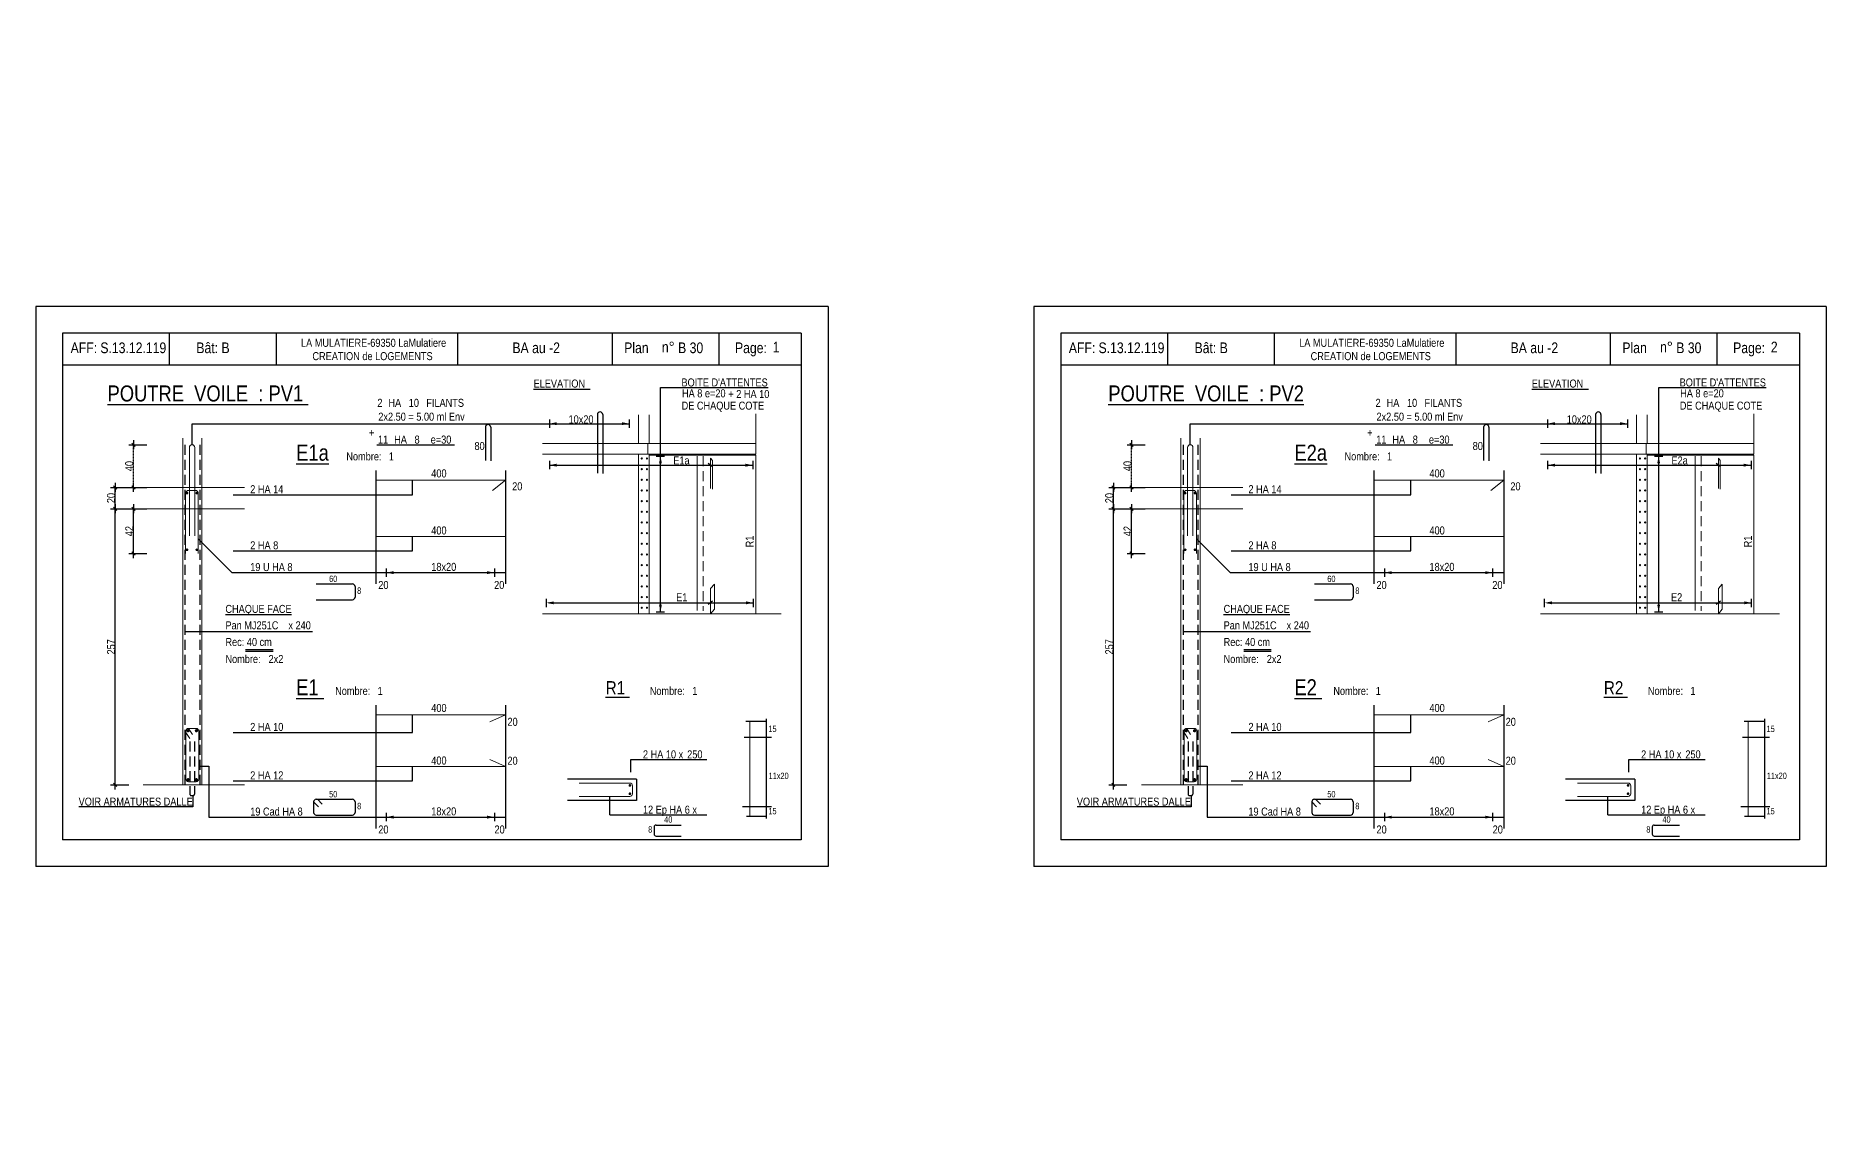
# Model space of a CAD drawing. Header units: metres. Extents: x -9927 to 45032, y -190416 to 12166.
# Drawn here: x -773 to 2584, y -155707 to -153645 of the extents above; entities that cross this region are included whole.
import ezdxf
from ezdxf.enums import TextEntityAlignment as Align

# ---------------------------------------------------------------- set-up
doc = ezdxf.new("R2010")
doc.units = ezdxf.units.M
doc.header["$PDMODE"] = 65
doc.linetypes.add('CACHE2', pattern=[0.1875, 0.125, -0.0625])
for name, color, linetype in [('01_cote_gen', 4, 'Continuous'), ('01_fenetres', 171, 'Continuous'), ('01_linteaux', 3, 'Continuous'), ('01_poch_murs', 251, 'Continuous'), ('01_sem', 42, 'Continuous'), ('01_texte', 230, 'Continuous'), ('AA_COTES', 2, 'Continuous')]:
    doc.layers.add(name, color=color, linetype=linetype)
doc.styles.add('STYLE2', font='ARIALN.TTF')
doc.dimstyles.new('JB25', dxfattribs={"dimscale": 0.1, "dimtxt": 150, "dimasz": 17, "dimexe": 0.1, "dimexo": 0.1, "dimgap": 0.09, "dimtad": 1, "dimdec": 1, "dimlfac": 0.5, "dimdsep": 46, "dimtxsty": 'STYLE2', "dimblk1": 'BOND_G', "dimblk2": 'BOND_D', "dimsah": 1, "dimcen": 1.5, "dimdle": 0.01, "dimse1": 1, "dimse2": 1, "dimclrd": 4, "dimclre": 2, "dimclrt": 5, "dimadec": 0, "dimazin": 0, "dimtfac": 2.333333, "dimtdec": 1, "dimtix": 1, "dimtmove": 2, "dimatfit": 3, "dimldrblk": 'BOND_G', "dimfxl": 1, "dimtolj": 1, "dimtzin": 0, "dimarcsym": 0})

# ---------------------------------------------------------------- blocks, each defined once
blk = doc.blocks.new('BOND_G')
at = {"layer": 'AA_COTES', "color": 0}
for p, q in [((5, 0), (-5, 0)), ((1.8, 1.8), (-1.8, -1.8)), ((0, -5), (0, 15))]:
    blk.add_line(p, q, dxfattribs=at)
blk = doc.blocks.new('BOND_D')
at = {"layer": 'AA_COTES', "color": 0}
for p, q in [((5, 0), (-5, 0)), ((-1.8, -1.8), (1.8, 1.8)), ((0, 5), (0, -15))]:
    blk.add_line(p, q, dxfattribs=at)
blk = doc.blocks.new('*D1422')
at = {"layer": '01_cote_gen', "color": 4, "linetype": 'Continuous', "lineweight": -2, "transparency": 16777216}
blk.add_line((-589.7, -154614.1), (-589.7, -154533.5), dxfattribs=at)
at = {"layer": 'DEFPOINTS', "color": 0, "linetype": 'Continuous', "lineweight": 0, "transparency": 16777216}
for p in [(-589.7, -154531.8), (-515.4, -154531.8), (-509.9, -154615.8)]:
    blk.add_point(p, dxfattribs=at)
at = {"layer": '01_cote_gen', "color": 4, "linetype": 'Continuous', "lineweight": -2, "transparency": 16777216, "xscale": 1.7, "yscale": 1.7, "zscale": 1.7}
for name, p, rotation in [('BOND_D', (-589.7, -154531.8), 90), ('BOND_G', (-589.7, -154615.8), 270)]:
    blk.add_blockref(name, p, dxfattribs=dict(at, rotation=rotation))
at = {"layer": '01_cote_gen', "color": 5, "linetype": 'Continuous', "lineweight": 0, "transparency": 16777216, "insert": (-597.3, -154573.8), "char_height": 15, "attachment_point": 5, "rotation": 90, "style": 'STYLE2'}
blk.add_mtext('\\A1;42', dxfattribs=at)
blk = doc.blocks.new('*D1423')
at = {"layer": '01_cote_gen', "color": 4, "linetype": 'Continuous', "lineweight": -2, "transparency": 16777216}
blk.add_line((-623.8, -154530.1), (-623.8, -154493.5), dxfattribs=at)
at = {"layer": 'DEFPOINTS', "color": 0, "linetype": 'Continuous', "lineweight": 0, "transparency": 16777216}
for p in [(-623.8, -154491.8), (-548.2, -154491.8), (-548.2, -154531.8)]:
    blk.add_point(p, dxfattribs=at)
at = {"layer": '01_cote_gen', "color": 4, "linetype": 'Continuous', "lineweight": -2, "transparency": 16777216, "xscale": 1.7, "yscale": 1.7, "zscale": 1.7}
for name, p, rotation in [('BOND_D', (-623.8, -154491.8), 90), ('BOND_G', (-623.8, -154531.8), 270)]:
    blk.add_blockref(name, p, dxfattribs=dict(at, rotation=rotation))
at = {"layer": '01_cote_gen', "color": 5, "linetype": 'Continuous', "lineweight": 0, "transparency": 16777216, "insert": (-631.5, -154511.8), "char_height": 15, "attachment_point": 5, "rotation": 90, "style": 'STYLE2'}
blk.add_mtext('\\A1;20', dxfattribs=at)
blk = doc.blocks.new('*D1424')
at = {"layer": '01_cote_gen', "color": 4, "linetype": 'CACHE2', "lineweight": -2, "transparency": 16777216}
blk.add_line((-589.7, -154490.1), (-589.7, -154413.5), dxfattribs=at)
at = {"layer": 'DEFPOINTS', "color": 0, "linetype": 'CACHE2', "lineweight": 0, "transparency": 16777216}
for p in [(-589.7, -154411.8), (-493.3, -154411.8), (-535.9, -154491.8)]:
    blk.add_point(p, dxfattribs=at)
at = {"layer": '01_cote_gen', "color": 4, "linetype": 'CACHE2', "lineweight": -2, "transparency": 16777216, "xscale": 1.7, "yscale": 1.7, "zscale": 1.7}
for name, p, rotation in [('BOND_D', (-589.7, -154411.8), 90), ('BOND_G', (-589.7, -154491.8), 270)]:
    blk.add_blockref(name, p, dxfattribs=dict(at, rotation=rotation))
at = {"layer": '01_cote_gen', "color": 5, "linetype": 'CACHE2', "lineweight": 0, "transparency": 16777216, "insert": (-597.4, -154451.8), "char_height": 15, "attachment_point": 5, "rotation": 90, "style": 'STYLE2'}
blk.add_mtext('\\A1;40', dxfattribs=at)
blk = doc.blocks.new('*D1425')
at = {"layer": '01_cote_gen', "color": 4, "lineweight": -2, "transparency": 16777216}
blk.add_line((-623.8, -155048.1), (-623.8, -154533.5), dxfattribs=at)
at = {"layer": 'DEFPOINTS', "color": 0, "lineweight": 0, "transparency": 16777216}
for p in [(-623.8, -154531.8), (-564.2, -154531.8), (-571.3, -155049.8)]:
    blk.add_point(p, dxfattribs=at)
at = {"layer": '01_cote_gen', "color": 4, "lineweight": -2, "transparency": 16777216, "xscale": 1.7, "yscale": 1.7, "zscale": 1.7}
for name, p, rotation in [('BOND_D', (-623.8, -154531.8), 90), ('BOND_G', (-623.8, -155049.8), 270)]:
    blk.add_blockref(name, p, dxfattribs=dict(at, rotation=rotation))
at = {"layer": '01_cote_gen', "color": 5, "lineweight": 0, "transparency": 16777216, "insert": (-631.5, -154790.8), "char_height": 15, "attachment_point": 5, "rotation": 90, "style": 'STYLE2'}
blk.add_mtext('\\A1;257', dxfattribs=at)
blk = doc.blocks.new('*D1426')
at = {"layer": '01_cote_gen', "color": 4, "linetype": 'Continuous', "lineweight": -2, "transparency": 16777216}
blk.add_line((1281.4, -154614.1), (1281.4, -154533.5), dxfattribs=at)
at = {"layer": 'DEFPOINTS', "color": 0, "linetype": 'Continuous', "lineweight": 0, "transparency": 16777216}
for p in [(1281.4, -154531.8), (1355.7, -154531.8), (1361.2, -154615.8)]:
    blk.add_point(p, dxfattribs=at)
at = {"layer": '01_cote_gen', "color": 4, "linetype": 'Continuous', "lineweight": -2, "transparency": 16777216, "xscale": 1.7, "yscale": 1.7, "zscale": 1.7}
for name, p, rotation in [('BOND_D', (1281.4, -154531.8), 90), ('BOND_G', (1281.4, -154615.8), 270)]:
    blk.add_blockref(name, p, dxfattribs=dict(at, rotation=rotation))
at = {"layer": '01_cote_gen', "color": 5, "linetype": 'Continuous', "lineweight": 0, "transparency": 16777216, "insert": (1273.9, -154573.8), "char_height": 15, "attachment_point": 5, "rotation": 90, "style": 'STYLE2'}
blk.add_mtext('\\A1;42', dxfattribs=at)
blk = doc.blocks.new('*D1427')
at = {"layer": '01_cote_gen', "color": 4, "linetype": 'Continuous', "lineweight": -2, "transparency": 16777216}
blk.add_line((1247.3, -154530.1), (1247.3, -154493.5), dxfattribs=at)
at = {"layer": 'DEFPOINTS', "color": 0, "linetype": 'Continuous', "lineweight": 0, "transparency": 16777216}
for p in [(1247.3, -154491.8), (1322.9, -154491.8), (1322.9, -154531.8)]:
    blk.add_point(p, dxfattribs=at)
at = {"layer": '01_cote_gen', "color": 4, "linetype": 'Continuous', "lineweight": -2, "transparency": 16777216, "xscale": 1.7, "yscale": 1.7, "zscale": 1.7}
for name, p, rotation in [('BOND_D', (1247.3, -154491.8), 90), ('BOND_G', (1247.3, -154531.8), 270)]:
    blk.add_blockref(name, p, dxfattribs=dict(at, rotation=rotation))
at = {"layer": '01_cote_gen', "color": 5, "linetype": 'Continuous', "lineweight": 0, "transparency": 16777216, "insert": (1239.7, -154511.8), "char_height": 15, "attachment_point": 5, "rotation": 90, "style": 'STYLE2'}
blk.add_mtext('\\A1;20', dxfattribs=at)
blk = doc.blocks.new('*D1428')
at = {"layer": '01_cote_gen', "color": 4, "linetype": 'CACHE2', "lineweight": -2, "transparency": 16777216}
blk.add_line((1281.4, -154490.1), (1281.4, -154413.5), dxfattribs=at)
at = {"layer": 'DEFPOINTS', "color": 0, "linetype": 'CACHE2', "lineweight": 0, "transparency": 16777216}
for p in [(1281.4, -154411.8), (1377.9, -154411.8), (1335.3, -154491.8)]:
    blk.add_point(p, dxfattribs=at)
at = {"layer": '01_cote_gen', "color": 4, "linetype": 'CACHE2', "lineweight": -2, "transparency": 16777216, "xscale": 1.7, "yscale": 1.7, "zscale": 1.7}
for name, p, rotation in [('BOND_D', (1281.4, -154411.8), 90), ('BOND_G', (1281.4, -154491.8), 270)]:
    blk.add_blockref(name, p, dxfattribs=dict(at, rotation=rotation))
at = {"layer": '01_cote_gen', "color": 5, "linetype": 'CACHE2', "lineweight": 0, "transparency": 16777216, "insert": (1273.8, -154451.8), "char_height": 15, "attachment_point": 5, "rotation": 90, "style": 'STYLE2'}
blk.add_mtext('\\A1;40', dxfattribs=at)
blk = doc.blocks.new('*D1429')
at = {"layer": '01_cote_gen', "color": 4, "lineweight": -2, "transparency": 16777216}
blk.add_line((1247.3, -155048.1), (1247.3, -154533.5), dxfattribs=at)
at = {"layer": 'DEFPOINTS', "color": 0, "lineweight": 0, "transparency": 16777216}
for p in [(1247.3, -154531.8), (1306.9, -154531.8), (1299.8, -155049.8)]:
    blk.add_point(p, dxfattribs=at)
at = {"layer": '01_cote_gen', "color": 4, "lineweight": -2, "transparency": 16777216, "xscale": 1.7, "yscale": 1.7, "zscale": 1.7}
for name, p, rotation in [('BOND_D', (1247.3, -154531.8), 90), ('BOND_G', (1247.3, -155049.8), 270)]:
    blk.add_blockref(name, p, dxfattribs=dict(at, rotation=rotation))
at = {"layer": '01_cote_gen', "color": 5, "lineweight": 0, "transparency": 16777216, "insert": (1239.7, -154790.8), "char_height": 15, "attachment_point": 5, "rotation": 90, "style": 'STYLE2'}
blk.add_mtext('\\A1;257', dxfattribs=at)
blk = doc.blocks.new('*D1681')
at = {"layer": '01_poch_murs', "color": 4, "lineweight": -2, "transparency": 16777216}
blk.add_line((-184.6, 82.3), (-158, 82.3), dxfattribs=at)
at = {"layer": 'DEFPOINTS', "color": 0, "lineweight": 0, "transparency": 16777216}
for p in [(-156.3, 82.3), (-186.3, 0), (-156.3, -170313.1)]:
    blk.add_point(p, dxfattribs=at)
at = {"layer": '01_poch_murs', "color": 4, "lineweight": -2, "transparency": 16777216, "xscale": 1.7, "yscale": 1.7, "zscale": 1.7, "rotation": 180}
blk.add_blockref('BOND_G', (-186.3, 82.3), dxfattribs=at)
at = {"layer": '01_poch_murs', "color": 4, "lineweight": -2, "transparency": 16777216, "xscale": 1.7, "yscale": 1.7, "zscale": 1.7}
blk.add_blockref('BOND_D', (-156.3, 82.3), dxfattribs=at)
at = {"layer": '01_poch_murs', "color": 5, "transparency": 16777216, "insert": (-171.3, 90), "char_height": 15, "attachment_point": 5, "style": 'STYLE2'}
blk.add_mtext('\\A1;15', dxfattribs=at)

msp = doc.modelspace()

# ---------------------------------------------------------------- linework, layer by layer
at = {"layer": '01_cote_gen', "color": 5, "linetype": 'Continuous', "lineweight": 0}
for p, q in [((467.07, -154433.44), (467.07, -154722.65)), ((2338.21, -154433.44), (2338.21, -154722.65))]:
    msp.add_line(p, q, dxfattribs=at)
at = {"layer": '01_cote_gen', "color": 5, "linetype": 'CACHE2', "lineweight": 0, "ltscale": 150}
for p, q in [((478.22, -154433.44), (478.22, -154723.14)), ((2349.36, -154433.44), (2349.36, -154723.14))]:
    msp.add_line(p, q, dxfattribs=at)
at = {"layer": '01_fenetres', "ltscale": 30}
for p, q in [((-722.61, -154202.84), (-722.61, -155152.84)), ((-722.61, -154202.84), (-722.61, -155152.84)), ((-722.61, -154202.84), (-722.61, -155152.84)), ((662.39, -154202.84), (-722.61, -154202.84)), ((-522.61, -154202.84), (-522.61, -154262.84)), ((-322.22, -154202.84), (-322.22, -154262.84)), ((17.95, -154202.84), (17.95, -154262.84)), ((308.25, -154262.84), (308.25, -154202.84)), ((508.25, -154262.84), (508.25, -154202.84)), ((662.39, -154202.84), (662.39, -155152.84)), ((1148.53, -154202.84), (1148.53, -155152.84)), ((1148.53, -154202.84), (1148.53, -155152.84)), ((1148.53, -154202.84), (1148.53, -155152.84)), ((2533.53, -154202.84), (1148.53, -154202.84)), ((1348.53, -154202.84), (1348.53, -154262.84)), ((1548.92, -154202.84), (1548.92, -154262.84)), ((1889.09, -154202.84), (1889.09, -154262.84)), ((2179.39, -154262.84), (2179.39, -154202.84)), ((2379.39, -154262.84), (2379.39, -154202.84)), ((2533.53, -154202.84), (2533.53, -155152.84)), ((662.39, -154262.84), (-722.61, -154262.84)), ((2533.53, -154262.84), (1148.53, -154262.84)), ((662.39, -155152.84), (-722.61, -155152.84)), ((2533.53, -155152.84), (1148.53, -155152.84))]:
    msp.add_line(p, q, dxfattribs=at)
at = {"layer": '01_linteaux', "linetype": 'Continuous'}
for p, q in [((70.17, -154379.11), (70.17, -154441.28)), ((80.17, -154379.11), (80.17, -154441.78)), ((280.13, -154355.18), (280.13, -154465.21)), ((290.13, -154355.18), (290.13, -154465.71)), ((1941.31, -154379.11), (1941.31, -154441.28)), ((1951.31, -154379.11), (1951.31, -154441.78)), ((2151.27, -154355.18), (2151.27, -154465.21)), ((2161.27, -154355.18), (2161.27, -154465.71)), ((-246.83, -154672.81), (-179.25, -154672.81)), ((-174.25, -154677.81), (-174.25, -154697.42)), ((1624.31, -154672.81), (1691.89, -154672.81)), ((1696.89, -154677.81), (1696.89, -154697.42)), ((-246.83, -154702.42), (-179.25, -154702.42)), ((1624.31, -154702.42), (1691.89, -154702.42)), ((-251.83, -155081.73), (-251.83, -155101.34)), ((-251.83, -155081.73), (-242.83, -155090.72)), ((-246.83, -155076.73), (-179.25, -155076.73)), ((-244.64, -155076.73), (-235.64, -155085.72)), ((-174.25, -155081.73), (-174.25, -155101.34)), ((1619.31, -155081.73), (1619.31, -155101.34)), ((1619.31, -155081.73), (1628.31, -155090.72)), ((1624.31, -155076.73), (1691.89, -155076.73)), ((1626.5, -155076.73), (1635.5, -155085.72)), ((1696.89, -155081.73), (1696.89, -155101.34)), ((-246.83, -155106.34), (-179.25, -155106.34)), ((1624.31, -155106.34), (1691.89, -155106.34))]:
    msp.add_line(p, q, dxfattribs=at)
for centre, start, end in [((75.17, -154379.11), 90, 180), ((75.17, -154379.11), 0, 90), ((285.13, -154355.18), 90, 180), ((285.13, -154355.18), 0, 90), ((1946.31, -154379.11), 90, 180), ((1946.31, -154379.11), 0, 90), ((2156.27, -154355.18), 90, 180), ((2156.27, -154355.18), 0, 90), ((-179.25, -154677.81), 0, 90), ((1691.89, -154677.81), 0, 90), ((-179.25, -154697.42), 270, 0), ((1691.89, -154697.42), 270, 0), ((-246.83, -155081.73), 90, 180), ((-179.25, -155081.73), 0, 90), ((1624.31, -155081.73), 90, 180), ((1691.89, -155081.73), 0, 90), ((-246.83, -155101.34), 180, 270), ((-179.25, -155101.34), 270, 0), ((1624.31, -155101.34), 180, 270), ((1691.89, -155101.34), 270, 0)]:
    msp.add_arc(centre, 5, start, end, dxfattribs=at)
at = {"layer": '01_sem', "color": 2, "lineweight": 0, "ltscale": 7}
for p, q in [((356.9, -154355.75), (356.9, -154409.21)), ((376.9, -154355.75), (376.9, -154409.21)), ((576.9, -154354.02), (576.9, -154429.21)), ((2228.05, -154355.75), (2228.05, -154409.21)), ((2248.05, -154355.75), (2248.05, -154409.21)), ((2448.05, -154354.02), (2448.05, -154429.21)), ((-497.29, -154399.66), (-497.29, -155049.83)), ((-461.29, -154399.66), (-461.29, -155049.83)), ((177.12, -154409.21), (576.9, -154409.21)), ((374.9, -154409.21), (374.9, -154429.21)), ((1373.85, -154399.66), (1373.85, -155049.83)), ((1409.85, -154399.66), (1409.85, -155049.83)), ((2048.26, -154409.21), (2448.05, -154409.21)), ((2246.05, -154409.21), (2246.05, -154429.21)), ((-484.64, -154416.83), (-484.64, -154582.88)), ((-474.64, -154416.83), (-474.64, -154582.88)), ((177.12, -154429.21), (576.9, -154429.21)), ((356.9, -154429.21), (356.9, -154729.21)), ((376.9, -154429.21), (376.9, -154729.21)), ((376.9, -154431.21), (576.9, -154431.21)), ((492.04, -154436.95), (492.04, -154493.62)), ((492.04, -154436.95), (495.58, -154441.18)), ((495.58, -154441.18), (495.58, -154495.11)), ((576.9, -154431.21), (576.9, -154729.21)), ((1386.5, -154416.83), (1386.5, -154582.88)), ((1396.5, -154416.83), (1396.5, -154582.88)), ((2048.26, -154429.21), (2448.05, -154429.21)), ((2228.05, -154429.21), (2228.05, -154729.21)), ((2248.05, -154429.21), (2248.05, -154729.21)), ((2248.05, -154431.21), (2448.05, -154431.21)), ((2381.5, -154436.95), (2381.5, -154493.62)), ((2381.5, -154436.95), (2385.03, -154441.18)), ((2385.03, -154441.18), (2385.03, -154495.11)), ((2448.05, -154431.21), (2448.05, -154729.21)), ((-135.41, -154478.2), (108.07, -154478.2)), ((108.07, -154478.2), (83.76, -154497.82)), ((1735.73, -154478.2), (1979.21, -154478.2)), ((1979.21, -154478.2), (1954.9, -154497.82)), ((-571.33, -154491.83), (-381.35, -154491.83)), ((-492.01, -154503.44), (-492.01, -154615.83)), ((-474.01, -154497.44), (-486.01, -154497.44)), ((-468.01, -154503.44), (-468.01, -154615.83)), ((1299.81, -154491.83), (1489.79, -154491.83)), ((1379.14, -154503.44), (1379.14, -154615.83)), ((1397.14, -154497.44), (1385.14, -154497.44)), ((1403.14, -154503.44), (1403.14, -154615.83)), ((-571.33, -154531.83), (-381.35, -154531.83)), ((1299.81, -154531.83), (1489.79, -154531.83)), ((-135.41, -154583.78), (108.07, -154583.78)), ((1735.73, -154583.78), (1979.21, -154583.78)), ((492.04, -154681.71), (499.32, -154673)), ((492.04, -154728.76), (492.04, -154681.71)), ((499.32, -154720.05), (499.32, -154673)), ((2381.5, -154681.71), (2388.77, -154673)), ((2381.5, -154728.76), (2381.5, -154681.71)), ((2388.77, -154720.05), (2388.77, -154673)), ((177.12, -154729.21), (624.89, -154729.21)), ((492.04, -154728.76), (499.32, -154720.05)), ((2048.26, -154729.21), (2496.03, -154729.21)), ((2381.5, -154728.76), (2388.77, -154720.05)), ((-135.41, -154918.07), (108.07, -154918.07)), ((108.07, -154918.07), (78.75, -154931.41)), ((1735.73, -154918.07), (1979.21, -154918.07)), ((1979.21, -154918.07), (1949.89, -154931.41)), ((-491.29, -154948.83), (-491.29, -155038.83)), ((-491.29, -154951.61), (-483.94, -154962.81)), ((-486.29, -154943.83), (-472.29, -154943.83)), ((-486.29, -154943.83), (-478.94, -154955.03)), ((-467.29, -154948.83), (-467.29, -155038.83)), ((565.93, -154930.99), (565.93, -155108.17)), ((1379.85, -154948.83), (1379.85, -155038.83)), ((1379.85, -154951.61), (1387.2, -154962.81)), ((1384.85, -154943.83), (1398.85, -154943.83)), ((1384.85, -154943.83), (1392.2, -154955.03)), ((1403.85, -154948.83), (1403.85, -155038.83)), ((2437.07, -154930.99), (2437.07, -155108.17)), ((-135.41, -155015.23), (108.07, -155015.23)), ((108.07, -155015.23), (78.75, -155001.89)), ((1735.73, -155015.23), (1979.21, -155015.23)), ((1979.21, -155015.23), (1949.89, -155001.89)), ((-571.33, -155049.83), (-381.35, -155049.83)), ((-554.71, -155049.83), (-402.41, -155049.83)), ((-486.29, -155043.83), (-472.29, -155043.83)), ((340.96, -155046.29), (245.96, -155046.29)), ((345.96, -155051.29), (345.96, -155066.29)), ((1299.81, -155049.83), (1489.79, -155049.83)), ((1316.43, -155049.83), (1468.73, -155049.83)), ((1384.85, -155043.83), (1398.85, -155043.83)), ((2212.1, -155046.29), (2117.1, -155046.29)), ((2217.1, -155051.29), (2217.1, -155066.29)), ((340.96, -155071.29), (245.96, -155071.29)), ((2212.1, -155071.29), (2117.1, -155071.29))]:
    msp.add_line(p, q, dxfattribs=at)
at = {"layer": '01_sem', "color": 2, "lineweight": 0, "ltscale": 7, "flags": 128}
for points, const_width in [([(362.31, -154437.57, 1), (364.31, -154437.57, 1)], 2), ([(372.02, -154437.57, 1), (374.02, -154437.57, 1)], 2), ([(2233.45, -154437.57, 1), (2235.45, -154437.57, 1)], 2), ([(2243.16, -154437.57, 1), (2245.16, -154437.57, 1)], 2), ([(362.31, -154457.57, 1), (364.31, -154457.57, 1)], 2), ([(362.31, -154477.57, 1), (364.31, -154477.57, 1)], 2), ([(372.02, -154457.57, 1), (374.02, -154457.57, 1)], 2), ([(372.02, -154477.57, 1), (374.02, -154477.57, 1)], 2), ([(2233.45, -154457.57, 1), (2235.45, -154457.57, 1)], 2), ([(2233.45, -154477.57, 1), (2235.45, -154477.57, 1)], 2), ([(2243.16, -154457.57, 1), (2245.16, -154457.57, 1)], 2), ([(2243.16, -154477.57, 1), (2245.16, -154477.57, 1)], 2), ([(-489.17, -154501.32, -1), (-489.17, -154503.82, -1)], 2.5), ([(-470.84, -154501.32, 1), (-470.84, -154503.82, 1)], 2.5), ([(362.31, -154497.57, 1), (364.31, -154497.57, 1)], 2), ([(362.31, -154517.57, 1), (364.31, -154517.57, 1)], 2), ([(372.02, -154497.57, 1), (374.02, -154497.57, 1)], 2), ([(372.02, -154517.57, 1), (374.02, -154517.57, 1)], 2), ([(1381.97, -154501.32, -1), (1381.97, -154503.82, -1)], 2.5), ([(1400.3, -154501.32, 1), (1400.3, -154503.82, 1)], 2.5), ([(2233.45, -154497.57, 1), (2235.45, -154497.57, 1)], 2), ([(2233.45, -154517.57, 1), (2235.45, -154517.57, 1)], 2), ([(2243.16, -154497.57, 1), (2245.16, -154497.57, 1)], 2), ([(2243.16, -154517.57, 1), (2245.16, -154517.57, 1)], 2), ([(362.31, -154537.57, 1), (364.31, -154537.57, 1)], 2), ([(372.02, -154537.57, 1), (374.02, -154537.57, 1)], 2), ([(2233.45, -154537.57, 1), (2235.45, -154537.57, 1)], 2), ([(2243.16, -154537.57, 1), (2245.16, -154537.57, 1)], 2), ([(362.31, -154557.57, 1), (364.31, -154557.57, 1)], 2), ([(362.31, -154577.57, 1), (364.31, -154577.57, 1)], 2), ([(372.02, -154557.57, 1), (374.02, -154557.57, 1)], 2), ([(372.02, -154577.57, 1), (374.02, -154577.57, 1)], 2), ([(2233.45, -154557.57, 1), (2235.45, -154557.57, 1)], 2), ([(2233.45, -154577.57, 1), (2235.45, -154577.57, 1)], 2), ([(2243.16, -154557.57, 1), (2245.16, -154557.57, 1)], 2), ([(2243.16, -154577.57, 1), (2245.16, -154577.57, 1)], 2), ([(-489.17, -154607.59, -1), (-489.17, -154610.09, -1)], 2.5), ([(-470.84, -154607.59, 1), (-470.84, -154610.09, 1)], 2.5), ([(362.31, -154597.57, 1), (364.31, -154597.57, 1)], 2), ([(362.31, -154617.57, 1), (364.31, -154617.57, 1)], 2), ([(372.02, -154597.57, 1), (374.02, -154597.57, 1)], 2), ([(372.02, -154617.57, 1), (374.02, -154617.57, 1)], 2), ([(1381.97, -154607.59, -1), (1381.97, -154610.09, -1)], 2.5), ([(1400.3, -154607.59, 1), (1400.3, -154610.09, 1)], 2.5), ([(2233.45, -154597.57, 1), (2235.45, -154597.57, 1)], 2), ([(2233.45, -154617.57, 1), (2235.45, -154617.57, 1)], 2), ([(2243.16, -154597.57, 1), (2245.16, -154597.57, 1)], 2), ([(2243.16, -154617.57, 1), (2245.16, -154617.57, 1)], 2), ([(362.31, -154637.57, 1), (364.31, -154637.57, 1)], 2), ([(372.02, -154637.57, 1), (374.02, -154637.57, 1)], 2), ([(2233.45, -154637.57, 1), (2235.45, -154637.57, 1)], 2), ([(2243.16, -154637.57, 1), (2245.16, -154637.57, 1)], 2), ([(362.31, -154657.57, 1), (364.31, -154657.57, 1)], 2), ([(362.31, -154677.57, 1), (364.31, -154677.57, 1)], 2), ([(372.02, -154657.57, 1), (374.02, -154657.57, 1)], 2), ([(372.02, -154677.57, 1), (374.02, -154677.57, 1)], 2), ([(2233.45, -154657.57, 1), (2235.45, -154657.57, 1)], 2), ([(2233.45, -154677.57, 1), (2235.45, -154677.57, 1)], 2), ([(2243.16, -154657.57, 1), (2245.16, -154657.57, 1)], 2), ([(2243.16, -154677.57, 1), (2245.16, -154677.57, 1)], 2), ([(362.31, -154697.57, 1), (364.31, -154697.57, 1)], 2), ([(362.31, -154717.57, 1), (364.31, -154717.57, 1)], 2), ([(372.02, -154697.57, 1), (374.02, -154697.57, 1)], 2), ([(372.02, -154717.57, 1), (374.02, -154717.57, 1)], 2), ([(2233.45, -154697.57, 1), (2235.45, -154697.57, 1)], 2), ([(2233.45, -154717.57, 1), (2235.45, -154717.57, 1)], 2), ([(2243.16, -154697.57, 1), (2245.16, -154697.57, 1)], 2), ([(2243.16, -154717.57, 1), (2245.16, -154717.57, 1)], 2), ([(-488.77, -154948.13, 1), (-485.77, -154948.13, 1)], 3), ([(-473.13, -154948.13, 1), (-470.13, -154948.13, 1)], 3), ([(1382.37, -154948.13, 1), (1385.37, -154948.13, 1)], 3), ([(1398.01, -154948.13, 1), (1401.01, -154948.13, 1)], 3), ([(-488.77, -155039.98, 1), (-485.77, -155039.98, 1)], 3), ([(-473.13, -155039.98, 1), (-470.13, -155039.98, 1)], 3), ([(341.05, -155049.42, 1), (341.05, -155051.92, 1)], 2.5), ([(1382.37, -155039.98, 1), (1385.37, -155039.98, 1)], 3), ([(1398.01, -155039.98, 1), (1401.01, -155039.98, 1)], 3), ([(2212.19, -155049.42, 1), (2212.19, -155051.92, 1)], 2.5), ([(340.96, -155065.04, 1), (340.96, -155067.54, 1)], 2.5), ([(2212.1, -155065.04, 1), (2212.1, -155067.54, 1)], 2.5)]:
    msp.add_lwpolyline(points, format="xyb", close=True, dxfattribs=dict(at, const_width=const_width))
at = {"layer": '01_sem', "color": 2, "lineweight": 0, "ltscale": 7}
for centre, radius, start, end in [((-479.64, -154416.83), 5, 0, 180), ((1391.5, -154416.83), 5, 0, 180), ((-486.01, -154503.44), 6, 90, 180), ((-474.01, -154503.44), 6, 0, 90), ((1385.14, -154503.44), 6, 90, 180), ((1397.14, -154503.44), 6, 0, 90), ((-486.29, -154948.83), 5, 90, 180), ((-472.29, -154948.83), 5, 0, 90), ((1384.85, -154948.83), 5, 90, 180), ((1398.85, -154948.83), 5, 0, 90), ((-486.29, -155038.83), 5, 180, 270), ((-472.29, -155038.83), 5, 270, 0), ((340.96, -155051.29), 5, 0, 90), ((1384.85, -155038.83), 5, 180, 270), ((1398.85, -155038.83), 5, 270, 0), ((2212.1, -155051.29), 5, 0, 90), ((340.96, -155066.29), 5, 270, 0), ((2212.1, -155066.29), 5, 270, 0)]:
    msp.add_arc(centre, radius, start, end, dxfattribs=at)
at = {"layer": '01_texte', "ltscale": 30}
for p, q in [((-772.61, -154152.84), (-772.61, -155202.84)), ((712.39, -154152.84), (-772.61, -154152.84)), ((712.39, -154152.84), (712.39, -155202.84)), ((1098.53, -154152.84), (1098.53, -155202.84)), ((2583.53, -154152.84), (1098.53, -154152.84)), ((2583.53, -154152.84), (2583.53, -155202.84)), ((398.36, -154725.34), (398.36, -154304.47)), ((2269.5, -154725.34), (2269.5, -154304.47)), ((-479.64, -154372.29), (339.87, -154372.29)), ((190.03, -154364.22), (190.03, -154379.86)), ((339.87, -154364.22), (339.87, -154379.86)), ((1391.5, -154372.29), (2211.01, -154372.29)), ((2061.17, -154364.22), (2061.17, -154379.86)), ((2211.01, -154364.22), (2211.01, -154379.86)), ((190.03, -154442.05), (190.03, -154457.69)), ((390.3, -154433.12), (405.94, -154433.12)), ((496.18, -154453.42), (487.91, -154446.8)), ((571.54, -154442.05), (571.54, -154457.69)), ((2061.17, -154442.05), (2061.17, -154457.69)), ((2261.44, -154433.12), (2277.08, -154433.12)), ((2385.63, -154453.42), (2377.36, -154446.8)), ((2442.68, -154442.05), (2442.68, -154457.69)), ((-135.41, -154460.26), (-135.41, -154672.81)), ((-66.4, -154505.65), (-66.4, -154478.2)), ((108.07, -154460.26), (108.07, -154672.81)), ((190.03, -154450.11), (571.54, -154450.11)), ((1735.73, -154460.26), (1735.73, -154672.81)), ((1804.74, -154505.65), (1804.74, -154478.2)), ((1979.21, -154460.26), (1979.21, -154672.81)), ((2061.17, -154450.11), (2442.68, -154450.11)), ((-402.81, -154505.65), (-66.4, -154505.65)), ((1468.33, -154505.65), (1804.74, -154505.65)), ((-66.4, -154610.89), (-66.4, -154583.78)), ((1804.74, -154610.89), (1804.74, -154583.78)), ((-468.01, -154588.47), (-405.15, -154651.66)), ((-402.81, -154610.89), (-66.4, -154610.89)), ((1403.14, -154588.47), (1465.99, -154651.66)), ((1468.33, -154610.89), (1804.74, -154610.89)), ((-115.69, -154643.6), (-115.69, -154659.24)), ((86.98, -154643.6), (86.98, -154659.24)), ((1755.45, -154643.6), (1755.45, -154659.24)), ((1958.12, -154643.6), (1958.12, -154659.24)), ((-405.15, -154651.66), (108.07, -154651.66)), ((1465.99, -154651.66), (1979.21, -154651.66)), ((184.59, -154716.36), (184.59, -154700.72)), ((190.03, -154708.3), (572.55, -154708.3)), ((496.18, -154704.99), (487.91, -154711.61)), ((572.55, -154716.36), (572.55, -154700.72)), ((2055.73, -154716.36), (2055.73, -154700.72)), ((2061.17, -154708.3), (2443.69, -154708.3)), ((2385.63, -154704.99), (2377.36, -154711.61)), ((2443.69, -154716.36), (2443.69, -154700.72)), ((390.3, -154725.34), (405.94, -154725.34)), ((2261.44, -154725.34), (2277.08, -154725.34)), ((-135.41, -154900.12), (-135.41, -155131.34)), ((-66.4, -154951.47), (-66.4, -154918.07)), ((108.07, -154900.12), (108.07, -155131.34)), ((1735.73, -154900.12), (1735.73, -155131.34)), ((1804.74, -154951.47), (1804.74, -154918.07)), ((1979.21, -154900.12), (1979.21, -155131.34)), ((-402.81, -154951.47), (-66.4, -154951.47)), ((1468.33, -154951.47), (1804.74, -154951.47)), ((-467.29, -155014.8), (-448.12, -155014.8)), ((-448.12, -155014.8), (-448.12, -155110.2)), ((-66.4, -155042.34), (-66.4, -155015.23)), ((1403.85, -155014.8), (1423.02, -155014.8)), ((1423.02, -155014.8), (1423.02, -155110.2)), ((1804.74, -155042.34), (1804.74, -155015.23)), ((-402.81, -155042.34), (-66.4, -155042.34)), ((1468.33, -155042.34), (1804.74, -155042.34)), ((-477.99, -155069.89), (-477.99, -155091.11)), ((1393.15, -155069.89), (1393.15, -155091.11)), ((-477.99, -155091.11), (-691.78, -155091.11)), ((-448.12, -155110.2), (108.07, -155110.2)), ((-115.69, -155102.14), (-115.69, -155117.78)), ((86.98, -155102.14), (86.98, -155117.78)), ((1393.15, -155091.11), (1179.36, -155091.11)), ((1423.02, -155110.2), (1979.21, -155110.2)), ((1755.45, -155102.14), (1755.45, -155117.78)), ((1958.12, -155102.14), (1958.12, -155117.78)), ((712.39, -155202.84), (-772.61, -155202.84)), ((2583.53, -155202.84), (1098.53, -155202.84))]:
    msp.add_line(p, q, dxfattribs=at)
at = {"layer": '01_texte'}
for p, q in [((398.36, -154304.47), (600.06, -154304.47)), ((2269.5, -154304.47), (2471.2, -154304.47)), ((-479.64, -154411.83), (-479.64, -154372.29)), ((1391.5, -154411.83), (1391.5, -154372.29)), ((-133.38, -154412.09), (12.54, -154412.09)), ((1737.76, -154412.09), (1883.68, -154412.09)), ((-493.29, -154762.08), (-254.25, -154762.08)), ((1377.85, -154762.08), (1616.89, -154762.08)), ((-327.81, -154796.27), (-379.57, -154796.27)), ((-327.81, -154799.57), (-379.57, -154799.57)), ((1543.33, -154796.27), (1491.57, -154796.27)), ((1543.33, -154799.57), (1491.57, -154799.57)), ((596.67, -154930.99), (558.46, -154930.99)), ((596.67, -154925.57), (596.67, -155112.59)), ((2467.81, -154930.99), (2429.6, -154930.99)), ((2467.81, -154925.57), (2467.81, -155112.59)), ((606.23, -154961.07), (555.39, -154961.07)), ((2477.37, -154961.07), (2426.53, -154961.07)), ((342.59, -155026.08), (342.59, -155002.03)), ((342.59, -155002.03), (485.31, -155002.03)), ((2213.73, -155026.08), (2213.73, -155002.03)), ((2213.73, -155002.03), (2356.45, -155002.03)), ((353.46, -155038.79), (223.94, -155038.79)), ((353.46, -155038.79), (353.46, -155078.79)), ((2224.6, -155038.79), (2095.08, -155038.79)), ((2224.6, -155038.79), (2224.6, -155078.79)), ((353.46, -155078.79), (223.94, -155078.79)), ((303.31, -155105.75), (303.31, -155071.29)), ((2224.6, -155078.79), (2095.08, -155078.79)), ((2174.45, -155105.75), (2174.45, -155071.29)), ((303.31, -155105.75), (485.31, -155105.75)), ((606.62, -155091.05), (552.23, -155091.05)), ((559.54, -155108.43), (598.03, -155108.43)), ((2174.45, -155105.75), (2356.45, -155105.75)), ((2477.76, -155091.05), (2423.37, -155091.05)), ((2430.68, -155108.43), (2469.17, -155108.43)), ((386.47, -155128.51), (386.47, -155142.24)), ((389.97, -155125.01), (437.28, -155125.01)), ((389.97, -155145.74), (437.28, -155145.74)), ((2257.61, -155128.51), (2257.61, -155142.24)), ((2261.11, -155125.01), (2308.42, -155125.01)), ((2261.11, -155145.74), (2308.42, -155145.74))]:
    msp.add_line(p, q, dxfattribs=at)
at = {"layer": '01_texte', "linetype": 'CACHE2', "ltscale": 150}
for p, q in [((-493.29, -154411.83), (-493.29, -155049.83)), ((-465.29, -154411.83), (-465.29, -155049.83)), ((1377.85, -154411.83), (1377.85, -155049.83)), ((1405.85, -154411.83), (1405.85, -155049.83)), ((-483.82, -154968.05), (-483.82, -155066.89)), ((-474.99, -154968.05), (-474.99, -155066.89)), ((1387.32, -154968.05), (1387.32, -155066.89)), ((1396.15, -154968.05), (1396.15, -155066.89)), ((-480.82, -155069.89), (-477.99, -155069.89)), ((1390.32, -155069.89), (1393.15, -155069.89))]:
    msp.add_line(p, q, dxfattribs=at)
for centre, start, end in [((-480.82, -155066.89), 180, 270), ((-477.99, -155066.89), 270, 0), ((1390.32, -155066.89), 180, 270), ((1393.15, -155066.89), 270, 0)]:
    msp.add_arc(centre, 3, start, end, dxfattribs=at)
at = {"layer": '01_texte'}
for centre, start, end in [((389.97, -155128.51), 90, 180), ((389.97, -155142.24), 180, 270), ((2261.11, -155128.51), 90, 180), ((2261.11, -155142.24), 180, 270)]:
    msp.add_arc(centre, 3.5, start, end, dxfattribs=at)
at = {"layer": '01_texte', "ltscale": 30}
for points in [[(190.03, -154372.29), (203.85, -154369.53), (203.85, -154372.29)], [(190.03, -154372.29), (203.85, -154375.04), (203.85, -154372.29)], [(339.87, -154372.29), (326.05, -154369.53), (326.05, -154372.29)], [(339.87, -154372.29), (326.05, -154375.04), (326.05, -154372.29)], [(2061.17, -154372.29), (2074.99, -154369.53), (2074.99, -154372.29)], [(2061.17, -154372.29), (2074.99, -154375.04), (2074.99, -154372.29)], [(2211.01, -154372.29), (2197.19, -154369.53), (2197.19, -154372.29)], [(2211.01, -154372.29), (2197.19, -154375.04), (2197.19, -154372.29)], [(190.03, -154450.11), (203.85, -154447.36), (203.85, -154450.11)], [(398.36, -154433.12), (395.6, -154446.94), (398.36, -154446.94)], [(398.36, -154433.12), (401.11, -154446.94), (398.36, -154446.94)], [(571.54, -154450.11), (557.71, -154447.36), (557.71, -154450.11)], [(2061.17, -154450.11), (2074.99, -154447.36), (2074.99, -154450.11)], [(2269.5, -154433.12), (2266.74, -154446.94), (2269.5, -154446.94)], [(2269.5, -154433.12), (2272.25, -154446.94), (2269.5, -154446.94)], [(2442.68, -154450.11), (2428.85, -154447.36), (2428.85, -154450.11)], [(190.03, -154450.11), (203.85, -154452.86), (203.85, -154450.11)], [(571.54, -154450.11), (557.71, -154452.86), (557.71, -154450.11)], [(2061.17, -154450.11), (2074.99, -154452.86), (2074.99, -154450.11)], [(2442.68, -154450.11), (2428.85, -154452.86), (2428.85, -154450.11)], [(-115.69, -154651.66), (-101.87, -154648.91), (-101.87, -154651.66)], [(86.98, -154651.66), (73.16, -154648.91), (73.16, -154651.66)], [(1755.45, -154651.66), (1769.27, -154648.91), (1769.27, -154651.66)], [(1958.12, -154651.66), (1944.3, -154648.91), (1944.3, -154651.66)], [(-115.69, -154651.66), (-101.87, -154654.42), (-101.87, -154651.66)], [(86.98, -154651.66), (73.16, -154654.42), (73.16, -154651.66)], [(1755.45, -154651.66), (1769.27, -154654.42), (1769.27, -154651.66)], [(1958.12, -154651.66), (1944.3, -154654.42), (1944.3, -154651.66)], [(184.59, -154708.3), (198.41, -154705.55), (198.41, -154708.3)], [(184.59, -154708.3), (198.41, -154711.06), (198.41, -154708.3)], [(398.36, -154725.34), (395.6, -154711.52), (398.36, -154711.52)], [(398.36, -154725.34), (401.11, -154711.52), (398.36, -154711.52)], [(572.55, -154708.3), (558.72, -154705.55), (558.72, -154708.3)], [(572.55, -154708.3), (558.72, -154711.06), (558.72, -154708.3)], [(2055.73, -154708.3), (2069.55, -154705.55), (2069.55, -154708.3)], [(2055.73, -154708.3), (2069.55, -154711.06), (2069.55, -154708.3)], [(2269.5, -154725.34), (2266.74, -154711.52), (2269.5, -154711.52)], [(2269.5, -154725.34), (2272.25, -154711.52), (2269.5, -154711.52)], [(2443.69, -154708.3), (2429.86, -154705.55), (2429.86, -154708.3)], [(2443.69, -154708.3), (2429.86, -154711.06), (2429.86, -154708.3)], [(-115.69, -155110.2), (-101.87, -155107.44), (-101.87, -155110.2)], [(-115.69, -155110.2), (-101.87, -155112.95), (-101.87, -155110.2)], [(86.98, -155110.2), (73.16, -155107.44), (73.16, -155110.2)], [(86.98, -155110.2), (73.16, -155112.95), (73.16, -155110.2)], [(1755.45, -155110.2), (1769.27, -155107.44), (1769.27, -155110.2)], [(1755.45, -155110.2), (1769.27, -155112.95), (1769.27, -155110.2)], [(1958.12, -155110.2), (1944.3, -155107.44), (1944.3, -155110.2)], [(1958.12, -155110.2), (1944.3, -155112.95), (1944.3, -155110.2)]]:
    msp.add_solid(points, dxfattribs=at)

# ---------------------------------------------------------------- texts
at = {"layer": '01_texte', "style": 'STYLE2'}
for s, height, p in [('LA MULATIERE-69350 LaMulatiere', 15, (-275.52, -154228.12)), ('LA MULATIERE-69350 LaMulatiere', 15, (1595.62, -154228.12)), ('AFF:', 20, (-707.32, -154239.99)), ('S.13.12.119', 20, (-651.65, -154239.99)), ('Bât: B', 20, (-471.68, -154239.99)), ('CREATION de LOGEMENTS', 15, (-254.04, -154253.12)), ('BA au -2', 20, (120.78, -154239.99)), ('Plan', 20, (330.3, -154239.99)), ('n%%D', 20, (400.98, -154238.55)), ('B 30', 20, (431.33, -154239.99)), ('Page:', 20, (537.97, -154239.99)), ('1', 20, (608.65, -154238.55)), ('AFF:', 20, (1163.82, -154239.99)), ('S.13.12.119', 20, (1219.49, -154239.99)), ('Bât: B', 20, (1399.46, -154239.99)), ('CREATION de LOGEMENTS', 15, (1617.1, -154253.12)), ('BA au -2', 20, (1991.92, -154239.99)), ('Plan', 20, (2201.44, -154239.99)), ('n%%D', 20, (2272.12, -154238.55)), ('B 30', 20, (2302.47, -154239.99)), ('Page:', 20, (2409.11, -154239.99)), ('2', 20, (2479.79, -154238.55)), ('%%UELEVATION  ', 15, (160.54, -154304.56)), ('%%UELEVATION  ', 15, (2031.68, -154304.56)), ('HA', 15, (-111.62, -154340.71)), ('10', 15, (-73.45, -154340.71)), ('HA', 15, (1759.52, -154340.71)), ('10', 15, (1797.69, -154340.71)), ('10x20', 15, (226, -154371.76)), ('10x20', 15, (2097.14, -154371.76)), ('%%UE1a', 30, (-284.48, -154441.75)), ('HA', 15, (-100.83, -154409.63)), ('8', 15, (-62.66, -154409.63)), ('80', 15, (49.73, -154421.64)), ('%%UE2a', 30, (1586.66, -154441.75)), ('HA', 15, (1770.31, -154409.63)), ('8', 15, (1808.48, -154409.63)), ('80', 15, (1920.87, -154421.64)), ('Nombre:', 15, (-190.51, -154441.12)), ('1', 15, (-110.89, -154441.12)), ('E1a', 15, (422.37, -154448.75)), ('Nombre:', 15, (1680.63, -154441.12)), ('1', 15, (1760.25, -154441.12)), ('E2a', 15, (2293.51, -154448.75)), ('400', 15, (-31.31, -154473.06)), ('20', 15, (120.34, -154497.27)), ('400', 15, (1839.83, -154473.06)), ('20', 15, (1991.48, -154497.27)), ('2 HA 14', 15, (-370.68, -154502.7)), ('2 HA 14', 15, (1500.46, -154502.7)), ('400', 15, (-31.31, -154580.03)), ('400', 15, (1839.83, -154580.03)), ('2 HA 8', 15, (-370.68, -154607.93)), ('2 HA 8', 15, (1500.46, -154607.93)), ('19 U HA 8', 15, (-370.68, -154648.71)), ('18x20', 15, (-31.31, -154648.37)), ('19 U HA 8', 15, (1500.46, -154648.71)), ('18x20', 15, (1839.83, -154648.37)), ('60', 12, (-222.78, -154669.26)), ('8', 12, (-170.26, -154691.47)), ('20', 15, (-130.63, -154682.31)), ('20', 15, (86.52, -154682.31)), ('60', 12, (1648.37, -154669.26)), ('8', 12, (1700.88, -154691.47)), ('20', 15, (1740.51, -154682.31)), ('20', 15, (1957.66, -154682.31)), ('%%UCHAQUE FACE', 15, (-417.15, -154727.18)), ('E1 ', 15, (427.75, -154705.31)), ('%%UCHAQUE FACE', 15, (1453.99, -154727.18)), ('E2 ', 15, (2292.61, -154705.31)), ('Pan MJ251C', 15, (-417.15, -154757.97)), ('x 240', 15, (-299.12, -154757.97)), ('Pan MJ251C', 15, (1453.99, -154757.97)), ('x 240', 15, (1572.02, -154757.97)), ('Rec: 40 cm', 15, (-417.15, -154789.25)), ('Rec: 40 cm', 15, (1453.99, -154789.25)), ('Nombre:', 15, (-417.15, -154821.16)), ('2x2 ', 15, (-336.3, -154821.16)), ('Nombre:', 15, (1453.99, -154821.16)), ('2x2 ', 15, (1534.84, -154821.16)), ('%%UE1 ', 30, (-284.48, -154881.62)), ('%%UE2 ', 30, (1586.66, -154881.62)), ('Nombre:', 15, (-211.51, -154880.98)), ('1', 15, (-131.89, -154880.98)), ('%%UR1 ', 25, (295.56, -154880.17)), ('Nombre:', 15, (378.25, -154880.98)), ('1', 15, (457.87, -154880.98)), ('Nombre:', 15, (1659.63, -154880.98)), ('1', 15, (1739.25, -154880.98)), ('%%UR2 ', 25, (2166.7, -154880.17)), ('Nombre:', 15, (2249.39, -154880.98)), ('1', 15, (2329.01, -154880.98)), ('400', 15, (-31.31, -154912.93)), ('400', 15, (1839.83, -154912.93)), ('2 HA 10', 15, (-370.68, -154948.52)), ('20', 15, (111.54, -154938.88)), ('15', 12, (600.61, -154950.61)), ('2 HA 10', 15, (1500.46, -154948.52)), ('20', 15, (1982.68, -154938.88)), ('15', 12, (2471.75, -154950.61)), ('2 HA 10 x', 15, (365.5, -155000.01)), ('250', 15, (448.4, -155000.01)), ('2 HA 10 x', 15, (2236.64, -155000.01)), ('250', 15, (2319.54, -155000.01)), ('400', 15, (-31.31, -155011.52)), ('20', 15, (111.54, -155011.91)), ('400', 15, (1839.83, -155011.52)), ('20', 15, (1982.68, -155011.91)), ('2 HA 12', 15, (-370.68, -155039.38)), ('11x20', 12, (601.11, -155038.81)), ('2 HA 12', 15, (1500.46, -155039.38)), ('11x20', 12, (2472.25, -155038.81)), ('VOIR ARMATURES DALLE', 15, (-692.32, -155088.6)), ('50', 12, (-222.78, -155073.18)), ('8', 12, (-170.26, -155095.38)), ('VOIR ARMATURES DALLE', 15, (1178.82, -155088.6)), ('50', 12, (1648.37, -155073.18)), ('8', 12, (1700.88, -155095.38)), ('19 Cad HA 8', 15, (-370.68, -155107.24)), ('18x20', 15, (-31.31, -155106.9)), ('12 Ep HA 6 x', 15, (365.5, -155103.72)), ('40', 12, (405.44, -155120.55)), ('15', 12, (600.61, -155104.83)), ('19 Cad HA 8', 15, (1500.46, -155107.24)), ('18x20', 15, (1839.83, -155106.9)), ('12 Ep HA 6 x', 15, (2236.64, -155103.72)), ('40', 12, (2276.59, -155120.55)), ('15', 12, (2471.75, -155104.83)), ('20', 15, (-130.63, -155140.85)), ('20', 15, (87.2, -155140.85)), ('8', 12, (375.3, -155139.23)), ('20', 15, (1740.51, -155140.85)), ('20', 15, (1958.34, -155140.85)), ('8', 12, (2246.44, -155139.23))]:
    msp.add_text(s, height=height, dxfattribs=at).set_placement(p)
for s, p in [('%%UPOUTRE  VOILE  : PV1 ', (-449.94, -154315.6)), ('%%UPOUTRE  VOILE  : PV2', (1421.2, -154315.6))]:
    msp.add_text(s, height=30, dxfattribs=at).set_placement(p, align=Align.MIDDLE)
for s, p in [("BOITE D'ATTENTES", (599.4, -154302.45)), ('HA 8 e=20', (520.34, -154322.85)), ('+ 2 HA 10  ', (612.01, -154324.18)), ("BOITE D'ATTENTES", (2470.54, -154302.45)), ('HA 8 e=20', (2391.48, -154322.85)), ('2', (-122.82, -154340.71)), ('DE CHAQUE COTE', (592.63, -154345.95)), ('2', (1748.32, -154340.71)), ('DE CHAQUE COTE', (2463.78, -154345.95)), ('2x2.50 = 5.00 ml Env ', (36.12, -154366.66)), ('2x2.50 = 5.00 ml Env ', (1907.26, -154366.66)), ('+', (-137.93, -154396.74)), ('11', (-112.03, -154409.63)), ('+', (1733.21, -154396.74)), ('11', (1759.11, -154409.63))]:
    msp.add_text(s, height=15, dxfattribs=at).set_placement(p, align=Align.RIGHT)
for s, p in [('FILANTS', (-5.31, -154340.71)), ('FILANTS', (1865.83, -154340.71)), ('e=30', (-13.01, -154409.63)), ('e=30', (1858.13, -154409.63))]:
    msp.add_text(s, height=15, dxfattribs=at).set_placement(p, align=Align.CENTER)
for p in [(573.09, -154604.23), (2444.23, -154604.23)]:
    msp.add_text('R1 ', height=15, rotation=90, dxfattribs=at).set_placement(p)

# ---------------------------------------------------------------- dimensions: what is measured, and where the dimension line sits
at = {"layer": '01_cote_gen', "linetype": 'CACHE2', "lineweight": 0}
for base, p1, p2, picture, middle in [((-589.72, -154411.83), (-535.86, -154491.83), (-493.29, -154411.83), '*D1424', (-597.39, -154451.83)), ((1281.42, -154411.83), (1335.28, -154491.83), (1377.85, -154411.83), '*D1428', (1273.75, -154451.83))]:
    dim = msp.add_linear_dim(base=base, p1=p1, p2=p2, angle=90, dimstyle='JB25', dxfattribs=at)
    dim.commit()
    dim.dimension.update_dxf_attribs({"geometry": picture, "text_midpoint": middle})
at = {"layer": '01_cote_gen', "linetype": 'Continuous', "lineweight": 0}
for base, p1, p2, picture, middle in [((-623.81, -154491.83), (-548.23, -154531.83), (-548.23, -154491.83), '*D1423', (-631.48, -154511.83)), ((1247.33, -154491.83), (1322.92, -154531.83), (1322.92, -154491.83), '*D1427', (1239.66, -154511.83)), ((-589.72, -154531.83), (-509.92, -154615.83), (-515.42, -154531.83), '*D1422', (-597.26, -154573.83)), ((1281.42, -154531.83), (1361.22, -154615.83), (1355.72, -154531.83), '*D1426', (1273.88, -154573.83))]:
    dim = msp.add_linear_dim(base=base, p1=p1, p2=p2, angle=90, dimstyle='JB25', dxfattribs=at)
    dim.commit()
    dim.dimension.update_dxf_attribs({"geometry": picture, "text_midpoint": middle})
at = {"layer": '01_cote_gen', "lineweight": 0}
for base, p1, p2, picture, middle in [((-623.81, -154531.83), (-571.33, -155049.83), (-564.22, -154531.83), '*D1425', (-631.48, -154790.83)), ((1247.33, -154531.83), (1299.81, -155049.83), (1306.92, -154531.83), '*D1429', (1239.66, -154790.83))]:
    dim = msp.add_linear_dim(base=base, p1=p1, p2=p2, angle=90, text='257', dimstyle='JB25', dxfattribs=at)
    dim.commit()
    dim.dimension.update_dxf_attribs({"geometry": picture, "text_midpoint": middle})
at = {"layer": '01_poch_murs'}
dim = msp.add_linear_dim(base=(-156.3, 82.34), p1=(-186.26, 0), p2=(-156.3, -170313.05), dimstyle='JB25', dxfattribs=at)
dim.commit()
dim.dimension.update_dxf_attribs({"geometry": '*D1681', "text_midpoint": (-171.28, 90)})

doc.saveas('drawing.dxf')
